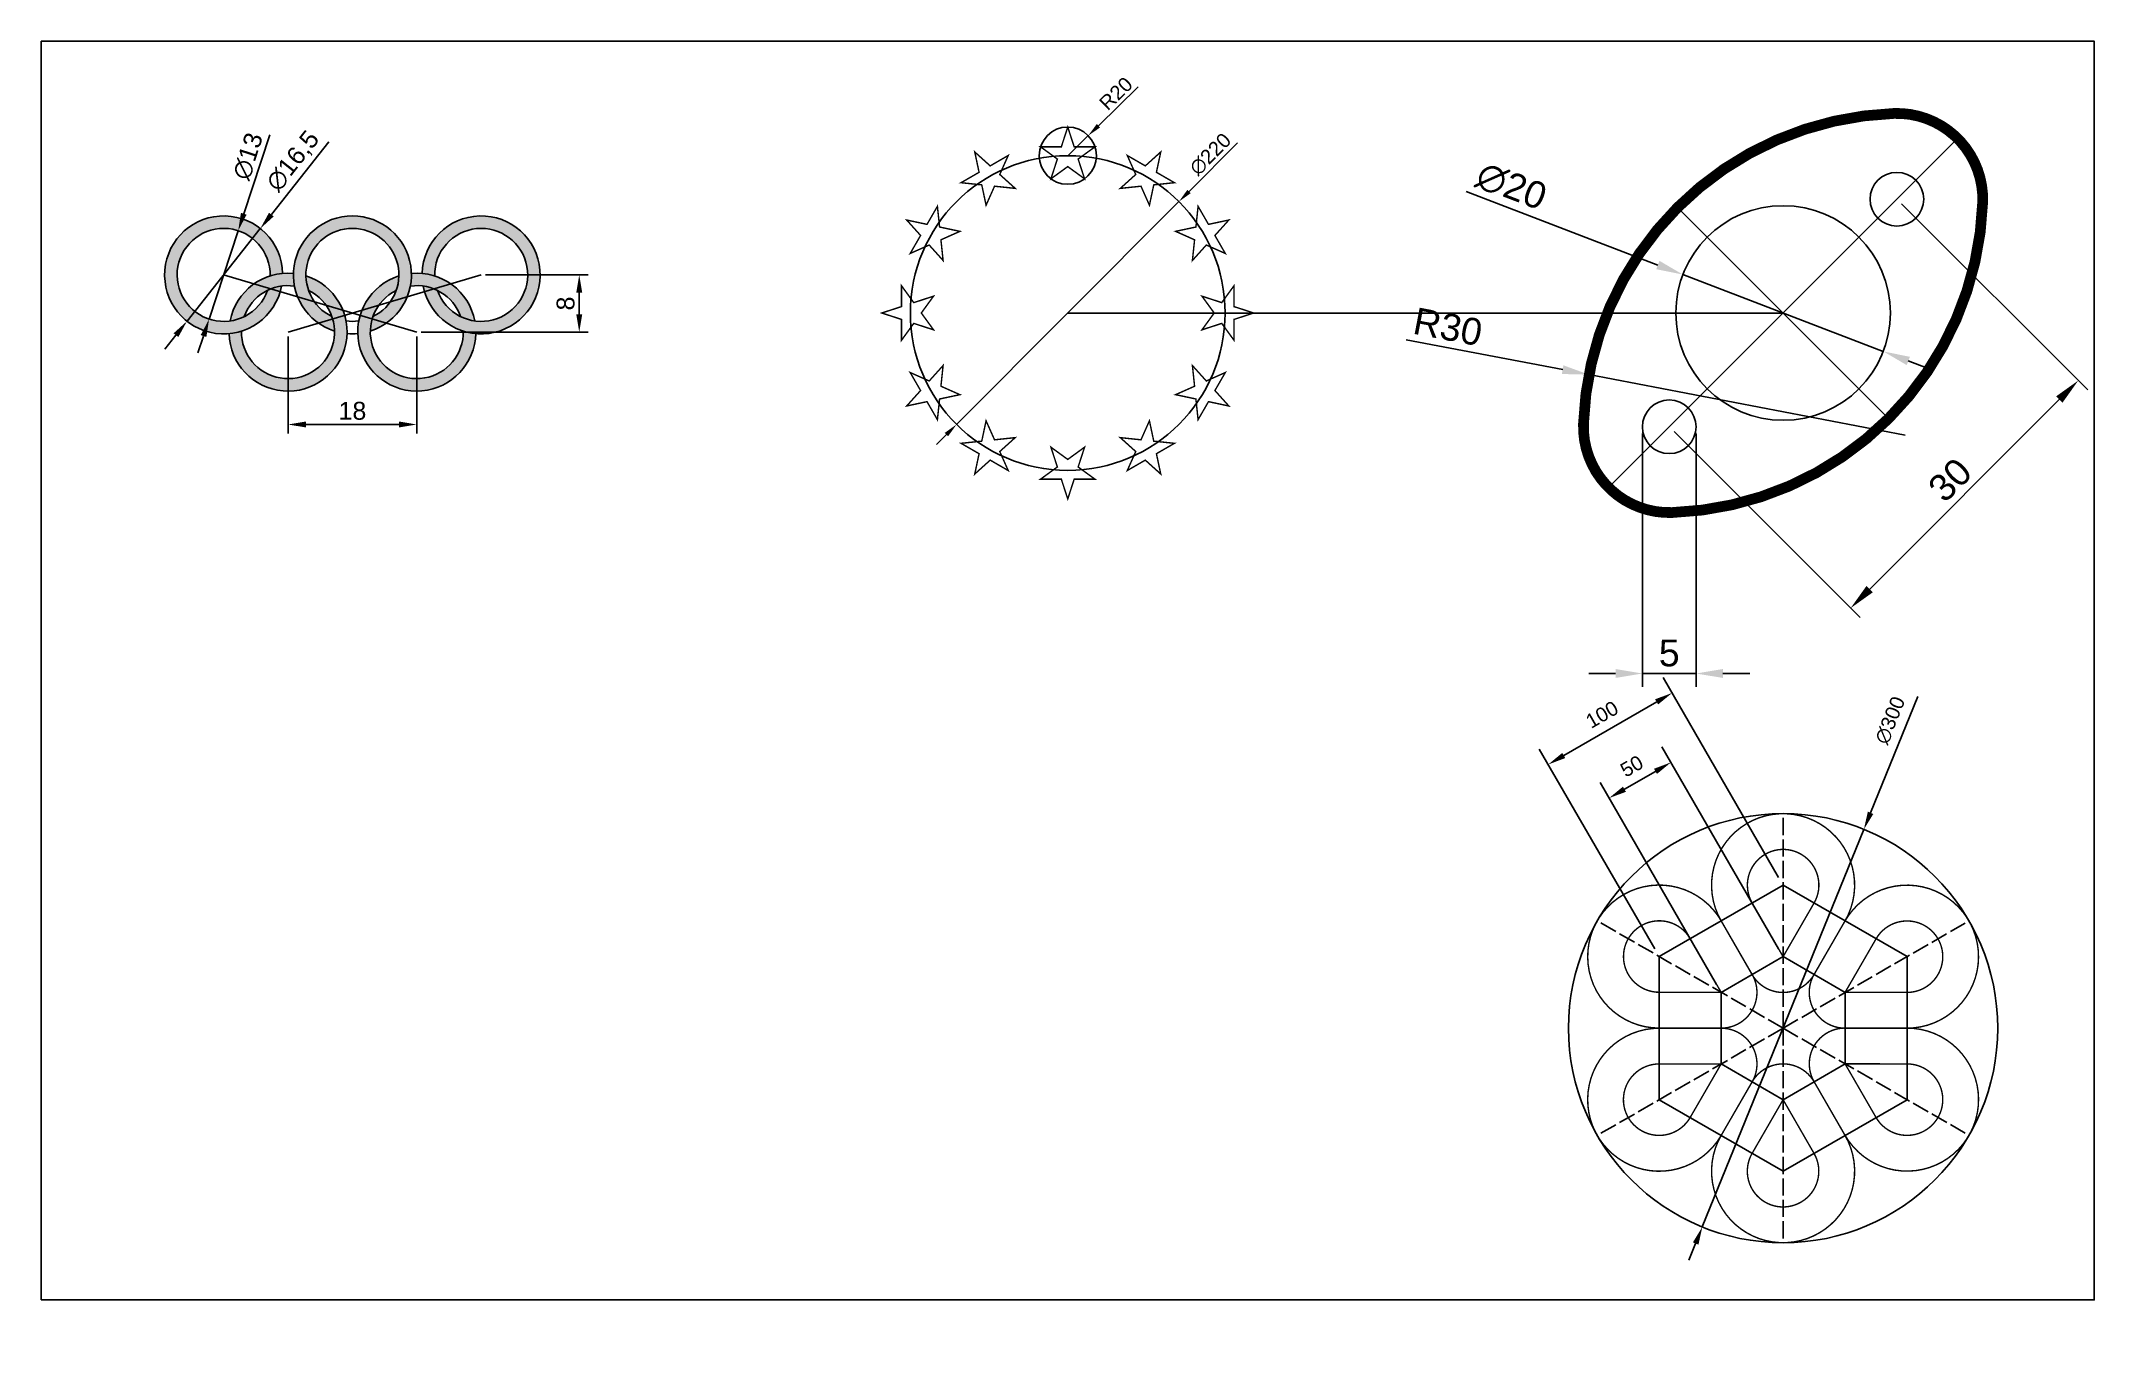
# Model space of a CAD drawing. Header units: millimetres. Extents: x 302 to 590, y 221 to 403.
import ezdxf

# ---------------------------------------------------------------- set-up
doc = ezdxf.new("R2010")
doc.units = ezdxf.units.MM
doc.linetypes.add('ACAD_ISO02W100', pattern=[15, 12, -3])
for name, color, linetype in [('auxiliares', 253, 'Continuous'), ('cotas', 253, 'Continuous'), ('discontinua', 252, 'ACAD_ISO02W100')]:
    doc.layers.add(name, color=color, linetype=linetype)
doc.styles.get("Standard").update_dxf_attribs({"font": 'arial.ttf'})
doc.dimstyles.new('ISO-25', dxfattribs={"dimtxt": 2.5, "dimasz": 25, "dimexe": 1.25, "dimexo": 0.625, "dimtad": 1, "dimtxsty": 'Standard', "dimcen": 2.5, "dimadec": 0, "dimazin": 0, "dimtfac": 1, "dimtmove": 0, "dimatfit": 3, "dimfxl": 1, "dimarcsym": 0})

# ---------------------------------------------------------------- blocks, each defined once
blk = doc.blocks.new('*D0')
at = {"layer": 'cotas', "color": 0, "lineweight": -2, "transparency": 16777216}
for p, q in [((118.6, 118.9), (84.8, 84.9)), ((-77.7, -77.9), (77.7, 77.9)), ((-84.8, -84.9), (-91.8, -92))]:
    blk.add_line(p, q, dxfattribs=at)
at = {"layer": 'cotas', "color": 0, "transparency": 16777216}
for points in [[(83.6, 86.1), (86, 83.8), (77.7, 77.9)], [(-86, -83.8), (-83.6, -86.1), (-77.7, -77.9)]]:
    blk.add_solid(points, dxfattribs=at)
at = {"layer": 'Defpoints', "color": 0, "transparency": 16777216}
for p in [(77.7, 77.9), (-77.7, -77.9)]:
    blk.add_point(p, dxfattribs=at)
at = {"layer": 'cotas', "color": 0, "transparency": 16777216, "insert": (99.7, 111), "char_height": 10, "attachment_point": 5, "rotation": 45.0536}
blk.add_mtext('∅220', dxfattribs=at)
blk = doc.blocks.new('*D1')
at = {"layer": 'cotas', "color": 0, "lineweight": -2, "transparency": 16777216}
for p, q in [((49.3, 158.1), (21.5, 130.9)), ((0, 110), (14.3, 124))]:
    blk.add_line(p, q, dxfattribs=at)
at = {"layer": 'cotas', "color": 0, "transparency": 16777216}
blk.add_solid([(20.3, 132.1), (22.6, 129.7), (14.3, 124)], dxfattribs=at)
at = {"layer": 'Defpoints', "color": 0, "transparency": 16777216}
for p in [(14.3, 124), (0, 110)]:
    blk.add_point(p, dxfattribs=at)
at = {"layer": 'cotas', "color": 0, "transparency": 16777216, "insert": (33.7, 153.4), "char_height": 10, "attachment_point": 5, "rotation": 44.2738}
blk.add_mtext('R20', dxfattribs=at)
blk = doc.blocks.new('*D12')
at = {"layer": 'cotas', "color": 0, "lineweight": -2, "transparency": 16777216}
for p, q in [((3325.1, 1346.7), (3243.6, 1487.9)), ((3217.4, 1458.3), (3239, 1470.8)), ((3281.8, 1321.7), (3200.3, 1462.9))]:
    blk.add_line(p, q, dxfattribs=at)
at = {"layer": 'cotas', "color": 0, "transparency": 16777216}
for points in [[(3238, 1472.6), (3240.1, 1469), (3249.9, 1477.1)], [(3216.3, 1460.1), (3218.4, 1456.5), (3206.6, 1452.1)]]:
    blk.add_solid(points, dxfattribs=at)
at = {"layer": 'Defpoints', "color": 0, "transparency": 16777216}
for p in [(3249.9, 1477.1), (3328.3, 1341.3), (3285, 1316.3)]:
    blk.add_point(p, dxfattribs=at)
at = {"layer": 'cotas', "color": 0, "transparency": 16777216, "insert": (3222.5, 1474.4), "char_height": 10, "attachment_point": 5, "rotation": 30}
blk.add_mtext('50', dxfattribs=at)
blk = doc.blocks.new('*D13')
at = {"layer": 'cotas', "color": 0, "lineweight": -2, "transparency": 16777216}
for p, q in [((3325.1, 1396.7), (3244.5, 1536.4)), ((3174.9, 1481.9), (3239.9, 1519.4)), ((3238.5, 1346.7), (3157.8, 1486.4))]:
    blk.add_line(p, q, dxfattribs=at)
at = {"layer": 'cotas', "color": 0, "transparency": 16777216}
for points in [[(3238.8, 1521.2), (3240.9, 1517.6), (3250.7, 1525.6)], [(3173.9, 1483.7), (3176, 1480.1), (3164.1, 1475.6)]]:
    blk.add_solid(points, dxfattribs=at)
at = {"layer": 'Defpoints', "color": 0, "transparency": 16777216}
for p in [(3250.7, 1525.6), (3328.3, 1391.3), (3241.7, 1341.3)]:
    blk.add_point(p, dxfattribs=at)
at = {"layer": 'cotas', "color": 0, "transparency": 16777216, "insert": (3201.7, 1510.5), "char_height": 10, "attachment_point": 5, "rotation": 30}
blk.add_mtext('100', dxfattribs=at)
blk = doc.blocks.new('*D14')
at = {"layer": 'cotas', "color": 0, "lineweight": -2, "transparency": 16777216}
for p, q in [((3422.4, 1523.2), (3389.4, 1441.8)), ((3271.8, 1152.3), (3384.7, 1430.2)), ((3267.1, 1140.7), (3262.4, 1129.1))]:
    blk.add_line(p, q, dxfattribs=at)
at = {"layer": 'cotas', "color": 0, "transparency": 16777216}
for points in [[(3387.5, 1442.6), (3391.3, 1441), (3384.7, 1430.2)], [(3265.2, 1141.5), (3269.1, 1139.9), (3271.8, 1152.3)]]:
    blk.add_solid(points, dxfattribs=at)
at = {"layer": 'Defpoints', "color": 0, "transparency": 16777216}
for p in [(3384.7, 1430.2), (3271.8, 1152.3)]:
    blk.add_point(p, dxfattribs=at)
at = {"layer": 'cotas', "color": 0, "transparency": 16777216, "insert": (3403.1, 1506.5), "char_height": 10, "attachment_point": 5, "rotation": 67.8994}
blk.add_mtext('∅300', dxfattribs=at)
blk = doc.blocks.new('*U15')
at = {"const_width": 1}
for points in [[(-25, -25), (12.5, -46.7, 0.57735), (50, -25), (50, 18.3, 1.732051)], [(-12.5, -3.3), (25, -25), (25, 18.3, 1.732051)]]:
    blk.add_lwpolyline(points, format="xyb", close=True, dxfattribs=at)
at = {"layer": 'discontinua'}
blk.add_line((50, -68.3), (-25, 61.6), dxfattribs=at)
blk = doc.blocks.new('*U16')
at = {"color": 0, "linetype": 'ByBlock', "lineweight": -2, "transparency": 16777216}
for p, rotation in [((3362.4, 1368.7), 299.9999999999999), ((3412.4, 1300.4), 240), ((3244.1, 1282.1), 59.99999999999997), ((3294.1, 1213.8), 120), ((3378.3, 1223), 180)]:
    blk.add_blockref('*U15', p, dxfattribs=dict(at, rotation=rotation))
blk.add_blockref('*U15', (3278.3, 1359.6), dxfattribs=at)
blk = doc.blocks.new('*D18')
at = {"layer": 'cotas', "color": 0, "lineweight": -2, "transparency": 16777216}
for p, q in [((3158.6, 1798.73), (3173.2, 1795.95)), ((3205.12, 1789.85), (3175.65, 1795.48))]:
    blk.add_line(p, q, dxfattribs=at)
blk.add_arc((3205.12, 1789.85), 30, 134.1795, 171.5738, dxfattribs=at)
at = {"layer": 'cotas', "color": 0, "transparency": 16777216}
blk.add_solid([(3173.27, 1796.35), (3173.12, 1795.54), (3175.65, 1795.48)], dxfattribs=at)
at = {"layer": 'Defpoints', "color": 0, "transparency": 16777216}
for p in [(3175.65, 1795.48), (3205.12, 1789.85)]:
    blk.add_point(p, dxfattribs=at)
at = {"layer": 'cotas', "color": 0, "transparency": 16777216, "insert": (3162.5, 1799.93), "char_height": 2.5, "attachment_point": 5, "rotation": 349.1865}
blk.add_mtext('R30', dxfattribs=at)
blk = doc.blocks.new('*D19')
at = {"layer": 'cotas', "color": 0, "lineweight": -2, "transparency": 16777216}
for p, q in [((3204.79, 1811.39), (3222.14, 1794.05)), ((3201.81, 1775.48), (3219.48, 1793.16)), ((3183.58, 1790.18), (3200.92, 1772.83))]:
    blk.add_line(p, q, dxfattribs=at)
at = {"layer": 'cotas', "color": 0, "transparency": 16777216}
for points in [[(3219.19, 1793.46), (3219.78, 1792.87), (3221.25, 1794.93)], [(3201.51, 1775.78), (3202.1, 1775.19), (3200.04, 1773.72)]]:
    blk.add_solid(points, dxfattribs=at)
at = {"layer": 'Defpoints', "color": 0, "transparency": 16777216}
for p in [(3204.35, 1811.83), (3221.25, 1794.93), (3183.13, 1790.62)]:
    blk.add_point(p, dxfattribs=at)
at = {"layer": 'cotas', "color": 0, "transparency": 16777216, "insert": (3209.3, 1785.67), "char_height": 2.5, "attachment_point": 5, "rotation": 45}
blk.add_mtext('30', dxfattribs=at)
blk = doc.blocks.new('*D20')
at = {"layer": 'cotas', "color": 0, "lineweight": -2, "transparency": 16777216}
for p, q in [((3180.63, 1790), (3180.63, 1766.37)), ((3185.63, 1790), (3185.63, 1766.37)), ((3178.13, 1767.62), (3175.63, 1767.62)), ((3180.63, 1767.62), (3185.63, 1767.62)), ((3188.13, 1767.62), (3190.63, 1767.62))]:
    blk.add_line(p, q, dxfattribs=at)
at = {"layer": 'cotas', "color": 0, "transparency": 16777216}
for points in [[(3178.13, 1768.04), (3178.13, 1767.21), (3180.63, 1767.62)], [(3188.13, 1768.04), (3188.13, 1767.21), (3185.63, 1767.62)]]:
    blk.add_solid(points, dxfattribs=at)
at = {"layer": 'Defpoints', "color": 0, "transparency": 16777216}
for p in [(3180.63, 1790.62), (3185.63, 1790.62), (3185.63, 1767.62)]:
    blk.add_point(p, dxfattribs=at)
at = {"layer": 'cotas', "color": 0, "transparency": 16777216, "insert": (3183.13, 1769.52), "char_height": 2.5, "attachment_point": 5}
blk.add_mtext('5', dxfattribs=at)
blk = doc.blocks.new('*D21')
at = {"layer": 'cotas', "color": 0, "lineweight": -2, "transparency": 16777216}
for p, q in [((3164.19, 1812.55), (3182.07, 1805.7)), ((3203.08, 1797.65), (3184.4, 1804.81)), ((3205.41, 1796.76), (3207.75, 1795.86))]:
    blk.add_line(p, q, dxfattribs=at)
at = {"layer": 'cotas', "color": 0, "transparency": 16777216}
for points in [[(3182.22, 1806.09), (3181.92, 1805.31), (3184.4, 1804.81)], [(3205.56, 1797.14), (3205.26, 1796.37), (3203.08, 1797.65)]]:
    blk.add_solid(points, dxfattribs=at)
at = {"layer": 'Defpoints', "color": 0, "transparency": 16777216}
for p in [(3184.4, 1804.81), (3203.08, 1797.65)]:
    blk.add_point(p, dxfattribs=at)
at = {"layer": 'cotas', "color": 0, "transparency": 16777216, "insert": (3168.42, 1813.04), "char_height": 2.5, "attachment_point": 5, "rotation": 339.036}
blk.add_mtext('∅20', dxfattribs=at)
blk = doc.blocks.new('bandera')
at = {"const_width": 1}
for points in [[(0, 130), (-4.49, 116.18), (-19.021, 116.18), (-7.265, 107.639), (-11.756, 93.82), (0, 102.361), (11.756, 93.82), (7.265, 107.639), (19.021, 116.18), (4.49, 116.18), (0, 130)], [(-65, 112.583), (-61.979, 98.37), (-74.563, 91.105), (-60.112, 89.586), (-57.091, 75.372), (-51.18, 88.647), (-36.729, 87.128), (-47.528, 96.851), (-41.617, 110.126), (-54.201, 102.86), (-65, 112.583)], [(65, 112.583), (54.201, 102.86), (41.617, 110.126), (47.528, 96.851), (36.729, 87.128), (51.18, 88.647), (57.091, 75.372), (60.112, 89.586), (74.563, 91.105), (61.979, 98.37), (65, 112.583)], [(-112.583, 65), (-102.86, 54.201), (-110.126, 41.617), (-96.851, 47.528), (-87.128, 36.729), (-88.647, 51.18), (-75.372, 57.091), (-89.586, 60.112), (-91.105, 74.563), (-98.37, 61.979), (-112.583, 65)], [(112.583, 65), (98.37, 61.979), (91.105, 74.563), (89.586, 60.112), (75.372, 57.091), (88.647, 51.18), (87.128, 36.729), (96.851, 47.528), (110.126, 41.617), (102.86, 54.201), (112.583, 65)], [(-130, 0), (-116.18, -4.49), (-116.18, -19.021), (-107.639, -7.265), (-93.82, -11.756), (-102.361, 0), (-93.82, 11.756), (-107.639, 7.265), (-116.18, 19.021), (-116.18, 4.49), (-130, 0)], [(130, 0), (116.18, 4.49), (116.18, 19.021), (107.639, 7.265), (93.82, 11.756), (102.361, 0), (93.82, -11.756), (107.639, -7.265), (116.18, -19.021), (116.18, -4.49), (130, 0)], [(-112.583, -65), (-98.37, -61.979), (-91.105, -74.563), (-89.586, -60.112), (-75.372, -57.091), (-88.647, -51.18), (-87.128, -36.729), (-96.851, -47.528), (-110.126, -41.617), (-102.86, -54.201), (-112.583, -65)], [(112.583, -65), (102.86, -54.201), (110.126, -41.617), (96.851, -47.528), (87.128, -36.729), (88.647, -51.18), (75.372, -57.091), (89.586, -60.112), (91.105, -74.563), (98.37, -61.979), (112.583, -65)], [(-65, -112.583), (-54.201, -102.86), (-41.617, -110.126), (-47.528, -96.851), (-36.729, -87.128), (-51.18, -88.647), (-57.091, -75.372), (-60.112, -89.586), (-74.563, -91.105), (-61.979, -98.37), (-65, -112.583)], [(65, -112.583), (61.979, -98.37), (74.563, -91.105), (60.112, -89.586), (57.091, -75.372), (51.18, -88.647), (36.729, -87.128), (47.528, -96.851), (41.617, -110.126), (54.201, -102.86), (65, -112.583)], [(0, -130), (4.49, -116.18), (19.021, -116.18), (7.265, -107.639), (11.756, -93.82), (0, -102.361), (-11.756, -93.82), (-7.265, -107.639), (-19.021, -116.18), (-4.49, -116.18), (0, -130)]]:
    blk.add_lwpolyline(points, dxfattribs=at)
at = {"layer": 'cotas'}
for centre, radius in [((0, 110), 20), ((0, 0), 110)]:
    blk.add_circle(centre, radius, dxfattribs=at)
dim = blk.add_radius_dim(center=(0, 110), mpoint=(14.32, 123.962), dimstyle='ISO-25', dxfattribs=at)
dim.commit()
dim.dimension.update_dxf_attribs({"geometry": '*D1', "text_midpoint": (33.663, 153.443)})
dim = blk.add_diameter_dim_2p(p1=(-77.709, -77.854), p2=(77.709, 77.854), dimstyle='ISO-25', dxfattribs=at)
dim.commit()
dim.dimension.update_dxf_attribs({"geometry": '*D0', "text_midpoint": (99.658, 111.007)})
blk = doc.blocks.new('petalos')
at = {"layer": 'auxiliares', "transparency": 33554687}
for points in [[(3241.665, 1341.27), (3241.665, 1241.27), (3328.268, 1191.27), (3414.871, 1241.27), (3414.871, 1341.27), (3328.268, 1391.27)], [(3284.967, 1316.27), (3284.967, 1266.27), (3328.268, 1241.27), (3371.569, 1266.27), (3371.569, 1316.27), (3328.268, 1341.27)]]:
    blk.add_lwpolyline(points, close=True, dxfattribs=at)
blk.add_circle((3328.268, 1291.27), 150, dxfattribs=at)
at = {"transparency": 33554687, "rotation": 29.99999999999995}
blk.add_blockref('*U16', (1091.538, -1491.137), dxfattribs=at)
at = {"layer": 'cotas', "transparency": 33554687}
for base, p1, p2, picture, middle in [((3250.702, 1525.618), (3241.665, 1341.27), (3328.268, 1391.27), '*D13', (3201.723, 1510.453)), ((3249.86, 1477.076), (3284.967, 1316.27), (3328.268, 1341.27), '*D12', (3222.532, 1474.41))]:
    dim = blk.add_linear_dim(base=base, p1=p1, p2=p2, angle=30, dimstyle='ISO-25', dxfattribs=at)
    dim.commit()
    dim.dimension.update_dxf_attribs({"geometry": picture, "text_midpoint": middle})
dim = blk.add_diameter_dim_2p(p1=(3271.833, 1152.291), p2=(3384.703, 1430.248), dimstyle='ISO-25', dxfattribs=at)
dim.commit()
dim.dimension.update_dxf_attribs({"geometry": '*D14', "text_midpoint": (3413.88, 1502.101), "dimtype": 131})
blk = doc.blocks.new('capsula')
at = {"transparency": 33554687, "const_width": 1}
blk.add_lwpolyline([(3183.414, 1782.626, 0.3937682), (3212.342, 1811.553, 0.4349588), (3204.065, 1819.829, 0.3937682), (3175.138, 1790.902, 0.4349588)], format="xyb", close=True, dxfattribs=at)
at = {"transparency": 33554687}
for centre, radius in [((3204.346, 1811.834), 2.5), ((3193.74, 1801.228), 10), ((3183.133, 1790.621), 2.5)]:
    blk.add_circle(centre, radius, dxfattribs=at)
at = {"layer": 'cotas', "transparency": 33554687}
for p, q in [((3177.476, 1784.964), (3210.003, 1817.491)), ((3183.906, 1811.061), (3203.573, 1791.394))]:
    blk.add_line(p, q, dxfattribs=at)
dim = blk.add_diameter_dim_2p(p1=(3203.078, 1797.65), p2=(3184.402, 1804.805), dimstyle='ISO-25', dxfattribs=at)
dim.commit()
dim.dimension.update_dxf_attribs({"geometry": '*D21', "text_midpoint": (3167.714, 1811.199), "dimtype": 163})
dim = blk.add_radius_dim(center=(3205.12, 1789.848), mpoint=(3175.652, 1795.476), dimstyle='ISO-25', dxfattribs=at)
dim.commit()
dim.dimension.update_dxf_attribs({"geometry": '*D18', "text_midpoint": (3162.14, 1798.057), "dimtype": 164})
dim = blk.add_linear_dim(base=(3221.251, 1794.929), p1=(3183.133, 1790.621), p2=(3204.346, 1811.834), angle=45, dimstyle='ISO-25', dxfattribs=at)
dim.commit()
dim.dimension.update_dxf_attribs({"geometry": '*D19', "text_midpoint": (3209.3, 1785.668)})
dim = blk.add_linear_dim(base=(3185.633, 1767.622), p1=(3180.633, 1790.621), p2=(3185.633, 1790.621), dimstyle='ISO-25', dxfattribs=at)
dim.commit()
dim.dimension.update_dxf_attribs({"geometry": '*D20', "text_midpoint": (3183.133, 1769.519)})

msp = doc.modelspace()

# ---------------------------------------------------------------- hatches: boundary and pattern name
at = {"transparency": 33554687}
h = msp.add_hatch(color=2, dxfattribs=at)
h.dxf.hatch_style = 1
h.paths.add_polyline_path([(334, 370.19, -0.054223), (335.75, 370.55, 18.442294), (335.6, 368.77, 0.079911), (333.63, 368.16, -12.513978)])
h.paths.add_polyline_path([(339, 370.19, 0.079911), (339.37, 368.16, -1.822604), (330, 362.47, -0.054223), (328.25, 362.12, 1.938548)])
for color, points in [(4, [(335.6, 368.77, 0.079911), (333.63, 368.16, -12.513978), (334, 370.19, -0.054223), (335.75, 370.55, 18.442294)]), (1, [(357.37, 368.16, 0.079911), (355.4, 368.77, 18.442294), (355.25, 370.55, -0.054223), (357, 370.19, -12.513978)]), (2, [(337.4, 368.77, -0.054223), (337.25, 370.55, 0.385457), (328.4, 363.9, 0.079911), (330.37, 364.5, -0.356367)])]:
    msp.add_hatch(color=color, dxfattribs=at).paths.add_polyline_path(points)
at = {"true_color": 0x000000, "transparency": 33554687}
msp.add_hatch(color=18, dxfattribs=at).paths.add_polyline_path([(343, 362.47, 0.079911), (342.63, 364.5, -4.292476), (348.37, 364.5, 0.079911), (348, 362.47, 6.440854)])
at = {"true_color": 0x136734, "transparency": 33554687}
h = msp.add_hatch(color=116, dxfattribs=at)
h.paths.add_polyline_path([(351.63, 368.16, 0.079911), (352, 370.19, 1.938548), (362.75, 362.12, -0.054223), (361, 362.47, -1.822604)])
h.paths.add_polyline_path([(360.63, 364.5, 0.079911), (362.6, 363.9, 0.385457), (353.75, 370.55, -0.054223), (353.6, 368.77, -0.356367)])

# ---------------------------------------------------------------- linework, layer by layer
msp.add_lwpolyline([(302, 227), (589, 227), (589, 403), (302, 403)], close=True)
for centre, radius, start, end in [((327.5, 370.33), 8.25, 1.4974, 349.0825), ((345.5, 370.33), 8.25, 287.6504, 252.3496), ((363.5, 370.33), 8.25, 190.9175, 178.5026), ((345.5, 370.33), 6.5, 296.2281, 243.7719), ((363.5, 370.33), 6.5, 199.4952, 181.2198), ((336.5, 362.33), 8.25, 181.4974, 72.3496), ((336.5, 362.33), 8.25, 84.7644, 169.0825), ((354.5, 362.33), 8.25, 107.6504, 358.5026), ((354.5, 362.33), 8.25, 10.9175, 95.2356), ((336.5, 362.33), 6.5, 178.7802, 63.7719), ((336.5, 362.33), 6.5, 82.0472, 160.5048), ((354.5, 362.33), 6.5, 116.2281, 1.2198), ((354.5, 362.33), 6.5, 19.4952, 97.9528), ((345.5, 370.33), 6.5, 262.0472, 277.9528), ((345.5, 370.33), 8.25, 264.7644, 275.2356)]:
    msp.add_arc(centre, radius, start, end)
at = {"color": 4}
for radius, start, end in [(8.25, 1.4974, 349.0825), (6.5, 358.7802, 340.5048)]:
    msp.add_arc((327.5, 370.33), radius, start, end, dxfattribs=at)
at = {"layer": 'cotas', "transparency": 33554687}
for p, q in [((333.94, 389.89), (330.31, 378.88)), ((342.22, 388.95), (334.17, 378.76)), ((322.38, 363.86), (332.62, 376.8)), ((325.47, 364.16), (329.53, 376.51)), ((327.5, 370.33), (354.5, 362.33)), ((363.5, 370.33), (336.5, 362.33)), ((364.12, 370.33), (378.46, 370.33)), ((377.21, 364.83), (377.21, 367.83)), ((445.5, 365), (545.5, 365)), ((320.83, 361.9), (319.28, 359.94)), ((324.69, 361.78), (323.9, 359.41)), ((336.5, 361.71), (336.5, 348.16)), ((354.5, 361.71), (354.5, 348.16)), ((355.12, 362.33), (378.46, 362.33)), ((339, 349.41), (352, 349.41))]:
    msp.add_line(p, q, dxfattribs=at)
for points in [[(329.92, 379.01), (330.71, 378.75), (329.53, 376.51)], [(333.84, 379.02), (334.5, 378.51), (332.62, 376.8)], [(376.79, 367.83), (377.63, 367.83), (377.21, 370.33)], [(320.5, 362.16), (321.16, 361.64), (322.38, 363.86)], [(324.29, 361.92), (325.08, 361.65), (325.47, 364.16)], [(376.79, 364.83), (377.63, 364.83), (377.21, 362.33)], [(339, 349.83), (339, 349), (336.5, 349.41)], [(352, 349.83), (352, 349), (354.5, 349.41)]]:
    msp.add_solid(points, dxfattribs=at)

# ---------------------------------------------------------------- block references
at = {"xscale": 0.2, "yscale": 0.2, "zscale": 0.2}
msp.add_blockref('bandera', (445.5, 365), dxfattribs=at)
at = {"transparency": 33554687}
for name, p, xscale, yscale, zscale in [('capsula', (-4245.11, -2336.84), 1.5, 1.5, 1.5), ('petalos', (-120.15, 6.75), 0.2, 0.2, 0.2)]:
    msp.add_blockref(name, p, dxfattribs=dict(at, xscale=xscale, yscale=yscale, zscale=zscale))

# ---------------------------------------------------------------- texts
at = {"layer": 'cotas', "transparency": 33554687, "char_height": 2.5, "attachment_point": 5}
for s, insert, rotation in [('∅13', (330.89, 386.92), 71.7743), ('∅16,5', (337.27, 386.18), 51.6597), ('8', (375.31, 366.33), 90)]:
    msp.add_mtext(s, dxfattribs=dict(at, insert=insert, rotation=rotation))
at = {"layer": 'cotas', "transparency": 33554687, "insert": (345.5, 351.31), "char_height": 2.5, "attachment_point": 5}
msp.add_mtext('18', dxfattribs=at)

doc.saveas('drawing.dxf')
